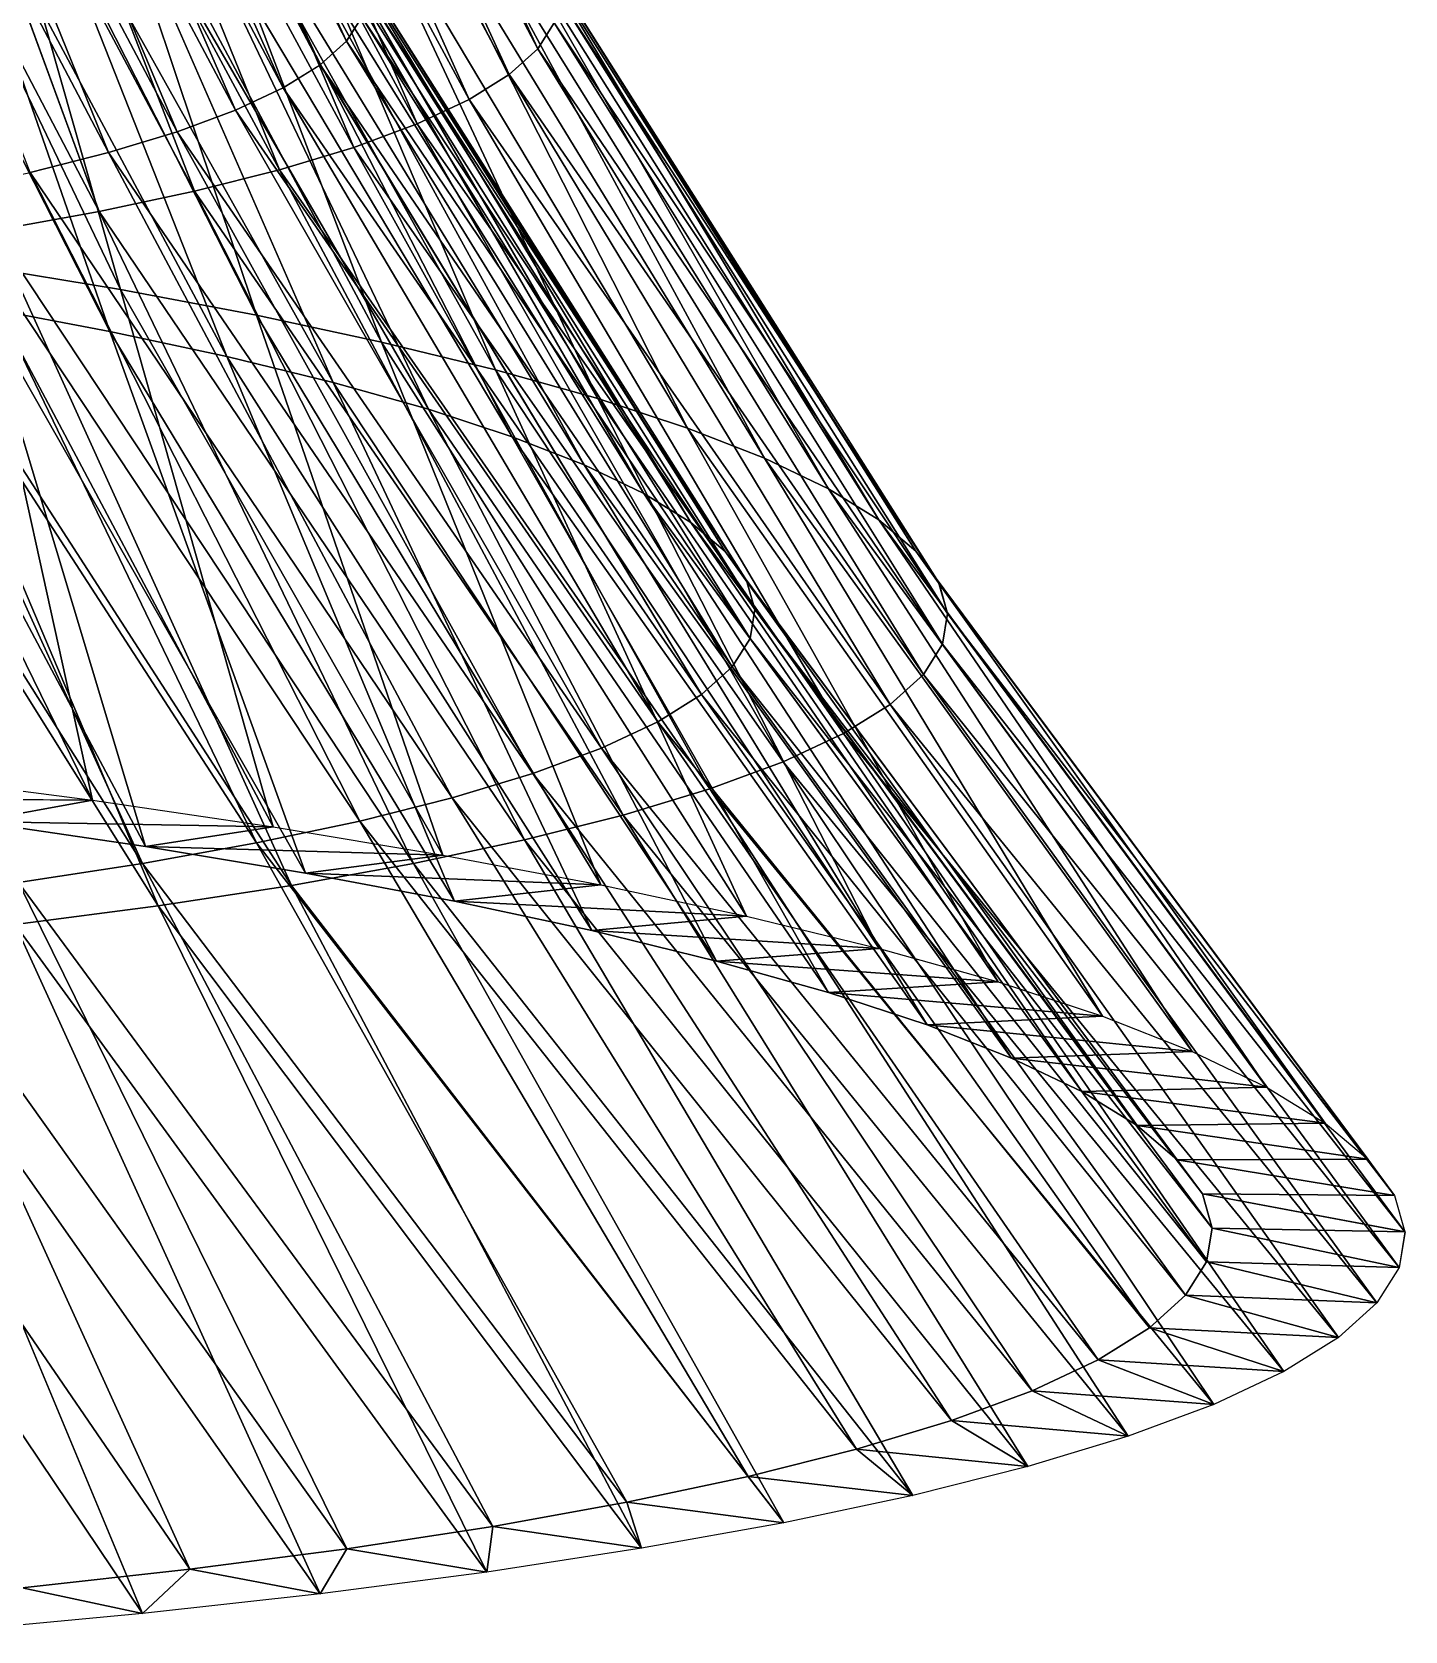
# Model space of a CAD drawing. Header units: metres. Extents: x -144 to 156, y -13 to 466.
# Drawn here: x 51.26 to 86.86, y -12.04 to 29.45 of the extents above; entities that cross this region are included whole.
import ezdxf

# ---------------------------------------------------------------- set-up
doc = ezdxf.new("R2010")
doc.units = ezdxf.units.M

msp = doc.modelspace()

# ---------------------------------------------------------------- linework, layer by layer
for points in [[(59.414715, 29.207607, -1013.26587), (51.310165, 44.803314, -1008.30066), (51.89885, 45.334946, -1011.7949), (51.89895, 45.335045, -1011.7948)], [(59.414715, 29.207607, -1013.26587), (51.89885, 45.334946, -1011.7949), (59.808052, 29.832987, -1017.3354), (59.80815, 29.833086, -1017.33527)], [(58.73519, 28.593943, -1009.2325), (50.476418, 44.28442, -1004.85474), (51.310165, 44.803314, -1008.30066), (51.310265, 44.803413, -1008.30054)], [(58.73519, 28.593943, -1009.2325), (51.310165, 44.803314, -1008.30066), (59.414715, 29.207607, -1013.26587), (59.414814, 29.207706, -1013.26575)], [(64.371315, 29.004736, -1012.6406), (56.209427, 44.54866, -1007.3351), (56.855453, 45.132072, -1011.1697), (56.855553, 45.13217, -1011.16956)], [(64.371315, 29.004736, -1012.6406), (56.855453, 45.132072, -1011.1697), (64.797844, 29.682884, -1017.0535), (64.79794, 29.682983, -1017.0534)], [(63.634457, 28.33929, -1008.2669), (55.29448, 43.97923, -1003.5535), (56.209427, 44.54866, -1007.3351), (56.209526, 44.54876, -1007.33496)], [(63.634457, 28.33929, -1008.2669), (56.209427, 44.54866, -1007.3351), (64.371315, 29.004736, -1012.6406), (64.371414, 29.004835, -1012.6405)], [(57.772804, 27.994986, -1005.2548), (49.401672, 43.780792, -1001.4739), (50.476418, 44.28442, -1004.85474), (50.476517, 44.28452, -1004.8546)], [(57.772804, 27.994986, -1005.2548), (50.476418, 44.28442, -1004.85474), (58.73519, 28.593943, -1009.2325), (58.73529, 28.594042, -1009.23236)], [(62.590862, 27.689793, -1003.9536), (54.11505, 43.426544, -999.8434), (55.29448, 43.97923, -1003.5535), (55.29458, 43.97933, -1003.5534)], [(62.590862, 27.689793, -1003.9536), (55.29448, 43.97923, -1003.5535), (63.634457, 28.33929, -1008.2669), (63.634556, 28.33939, -1008.2668)], [(56.53222, 27.413645, -1001.3523), (48.091164, 43.29488, -998.1746), (49.401672, 43.780792, -1001.4739), (49.40177, 43.78089, -1001.47375)], [(56.53222, 27.413645, -1001.3523), (49.401672, 43.780792, -1001.4739), (57.772804, 27.994986, -1005.2548), (57.772903, 27.995085, -1005.2547)], [(55.019497, 26.852758, -997.54395), (46.55127, 42.829056, -994.97296), (48.091164, 43.29488, -998.1746), (48.091263, 43.29498, -998.1745)], [(55.019497, 26.852758, -997.54395), (48.091164, 43.29488, -998.1746), (56.53222, 27.413645, -1001.3523), (56.53232, 27.413744, -1001.3522)], [(61.245594, 27.059399, -999.7218), (52.676895, 42.893307, -996.2227), (54.11505, 43.426544, -999.8434), (54.11515, 43.426643, -999.84326)], [(61.245594, 27.059399, -999.7218), (54.11505, 43.426544, -999.8434), (62.590862, 27.689793, -1003.9536), (62.59096, 27.689892, -1003.9535)], [(53.242, 26.315058, -993.84827), (44.789497, 42.38559, -991.8845), (46.55127, 42.829056, -994.97296), (46.55137, 42.829155, -994.97284)], [(53.242, 26.315058, -993.84827), (46.55127, 42.829056, -994.97296), (55.019497, 26.852758, -997.54395), (55.019596, 26.852858, -997.5438)], [(59.605232, 26.451185, -995.59204), (50.987022, 42.38211, -992.7092), (52.676895, 42.893307, -996.2227), (52.676994, 42.893406, -996.2226)], [(59.605232, 26.451185, -995.59204), (52.676895, 42.893307, -996.2227), (61.245594, 27.059399, -999.7218), (61.245693, 27.059498, -999.7217)], [(51.20839, 25.803162, -990.28326), (44.789497, 42.38559, -991.8845), (53.242, 26.315058, -993.84827), (53.2421, 26.315157, -993.84814)], [(57.677746, 25.868114, -991.58453), (49.053665, 41.89545, -989.32), (50.987022, 42.38211, -992.7092), (50.98712, 42.38221, -992.7091)], [(57.677746, 25.868114, -991.58453), (50.987022, 42.38211, -992.7092), (59.605232, 26.451185, -995.59204), (59.60533, 26.451284, -995.5919)], [(55.472546, 25.313025, -987.71875), (46.88623, 41.435696, -986.07153), (49.053665, 41.89545, -989.32), (49.053764, 41.89555, -989.3199)], [(55.472546, 25.313025, -987.71875), (49.053665, 41.89545, -989.32), (57.677746, 25.868114, -991.58453), (57.677845, 25.868214, -991.5844)], [(53.000366, 24.788624, -984.0135), (44.495316, 41.005085, -982.9796), (46.88623, 41.435696, -986.07153), (46.88633, 41.435795, -986.0714)], [(53.000366, 24.788624, -984.0135), (46.88623, 41.435696, -986.07153), (55.472546, 25.313025, -987.71875), (55.472645, 25.313124, -987.7186)], [(50.27327, 24.297466, -980.48694), (44.495316, 41.005085, -982.9796), (53.000366, 24.788624, -984.0135), (53.000465, 24.788723, -984.01337)], [(53.553333, 22.760708, -1075.0696), (49.49247, 37.024284, -1062.103), (46.4607, 37.59577, -1065.3584), (46.4608, 37.59587, -1065.3583)], [(53.553333, 22.760708, -1075.0696), (46.4607, 37.59577, -1065.3584), (49.770397, 23.391037, -1078.6001), (49.770496, 23.391136, -1078.6)], [(57.077007, 22.096497, -1071.2861), (52.286392, 36.42643, -1058.6459), (49.49247, 37.024284, -1062.103), (49.49257, 37.024384, -1062.1029)], [(57.077007, 22.096497, -1071.2861), (49.49247, 37.024284, -1062.103), (53.553333, 22.760708, -1075.0696), (53.553432, 22.760807, -1075.0695)], [(53.27818, 21.67534, -1068.0625), (48.27016, 36.051792, -1055.6913), (45.693645, 36.603127, -1058.8795), (45.693745, 36.603226, -1058.8794)], [(53.27818, 21.67534, -1068.0625), (45.693645, 36.603127, -1058.8795), (49.990425, 22.295082, -1071.5927), (49.990524, 22.295181, -1071.5925)], [(60.32424, 21.40164, -1067.268), (54.82886, 35.80512, -1055.0038), (52.286392, 36.42643, -1058.6459), (52.28649, 36.42653, -1058.6458)], [(60.32424, 21.40164, -1067.268), (52.286392, 36.42643, -1058.6459), (57.077007, 22.096497, -1071.2861), (57.077106, 22.096596, -1071.286)], [(56.308006, 21.027004, -1064.3135), (50.61479, 35.47883, -1052.3326), (48.27016, 36.051792, -1055.6913), (48.27026, 36.05189, -1055.6912)], [(56.308006, 21.027004, -1064.3135), (48.27016, 36.051792, -1055.6913), (53.27818, 21.67534, -1068.0625), (53.27828, 21.67544, -1068.0624)], [(63.27922, 20.67952, -1063.0349), (57.107487, 35.163376, -1051.1943), (54.82886, 35.80512, -1055.0038), (54.82896, 35.805218, -1055.0037)], [(63.27922, 20.67952, -1063.0349), (54.82886, 35.80512, -1055.0038), (60.32424, 21.40164, -1067.268), (60.32434, 21.40174, -1067.2678)], [(59.065155, 20.35323, -1060.3638), (52.71611, 34.887024, -1048.8196), (50.61479, 35.47883, -1052.3326), (50.61489, 35.478928, -1052.3325)], [(59.065155, 20.35323, -1060.3638), (50.61479, 35.47883, -1052.3326), (56.308006, 21.027004, -1064.3135), (56.308105, 21.027103, -1064.3134)], [(61.53618, 19.657303, -1056.2327), (54.56388, 34.279263, -1045.1696), (52.71611, 34.887024, -1048.8196), (52.71621, 34.887123, -1048.8195)], [(61.53618, 19.657303, -1056.2327), (52.71611, 34.887024, -1048.8196), (59.065155, 20.35323, -1060.3638), (59.065254, 20.353329, -1060.3636)], [(65.92755, 19.933657, -1058.6074), (59.111168, 34.504333, -1047.2363), (57.107487, 35.163376, -1051.1943), (57.107586, 35.163475, -1051.1942)], [(65.92755, 19.933657, -1058.6074), (57.107487, 35.163376, -1051.1943), (63.27922, 20.67952, -1063.0349), (63.27932, 20.679619, -1063.0348)], [(68.25633, 19.167683, -1054.0072), (60.830147, 33.8312, -1043.1488), (59.111168, 34.504333, -1047.2363), (59.111267, 34.504433, -1047.2362)], [(68.25633, 19.167683, -1054.0072), (59.111168, 34.504333, -1047.2363), (65.92755, 19.933657, -1058.6074), (65.92765, 19.933756, -1058.6073)], [(63.70905, 18.942612, -1051.9404), (56.149097, 33.658504, -1041.4001), (54.56388, 34.279263, -1045.1696), (54.56398, 34.27936, -1045.1694)], [(63.70905, 18.942612, -1051.9404), (54.56388, 34.279263, -1045.1696), (61.53618, 19.657303, -1056.2327), (61.536278, 19.657402, -1056.2325)], [(65.57316, 18.21264, -1047.5078), (57.46403, 33.02778, -1037.5298), (56.149097, 33.658504, -1041.4001), (56.149197, 33.658604, -1041.4)], [(65.57316, 18.21264, -1047.5078), (56.149097, 33.658504, -1041.4001), (63.70905, 18.942612, -1051.9404), (63.70915, 18.94271, -1051.9403)], [(70.25421, 18.385332, -1049.2566), (62.25604, 33.14725, -1038.9519), (60.830147, 33.8312, -1043.1488), (60.830246, 33.8313, -1043.1487)], [(70.25421, 18.385332, -1049.2566), (60.830147, 33.8312, -1043.1488), (68.25633, 19.167683, -1054.0072), (68.25643, 19.167782, -1054.0071)], [(67.11945, 17.470943, -1042.9565), (58.502296, 32.390152, -1033.5773), (57.46403, 33.02778, -1037.5298), (57.46413, 33.027878, -1037.5297)], [(67.11945, 17.470943, -1042.9565), (57.46403, 33.02778, -1037.5298), (65.57316, 18.21264, -1047.5078), (65.57326, 18.21274, -1047.5077)], [(71.91146, 17.590414, -1044.3787), (63.38191, 32.455822, -1034.6659), (62.25604, 33.14725, -1038.9519), (62.256138, 33.14735, -1038.9518)], [(71.91146, 17.590414, -1044.3787), (62.25604, 33.14725, -1038.9519), (70.25421, 18.385332, -1049.2566), (70.25431, 18.385431, -1049.2565)], [(68.340385, 16.721134, -1038.3086), (59.258816, 31.748737, -1029.5619), (58.502296, 32.390152, -1033.5773), (58.502396, 32.39025, -1033.5771)], [(68.340385, 16.721134, -1038.3086), (58.502296, 32.390152, -1033.5773), (67.11945, 17.470943, -1042.9565), (67.11955, 17.471043, -1042.9564)], [(73.22, 16.786804, -1039.3972), (64.20226, 31.760284, -1030.3118), (63.38191, 32.455822, -1034.6659), (63.382008, 32.45592, -1034.6658)], [(73.22, 16.786804, -1039.3972), (63.38191, 32.455822, -1034.6659), (71.91146, 17.590414, -1044.3787), (71.91156, 17.590513, -1044.3785)], [(69.23001, 15.9668665, -1033.5868), (59.72991, 31.106655, -1025.5033), (59.258816, 31.748737, -1029.5619), (59.258915, 31.748837, -1029.5618)], [(69.23001, 15.9668665, -1033.5868), (59.258816, 31.748737, -1029.5619), (68.340385, 16.721134, -1038.3086), (68.340485, 16.721233, -1038.3085)], [(74.173454, 15.978414, -1034.3367), (64.71311, 31.064022, -1025.9106), (64.20226, 31.760284, -1030.3118), (64.20236, 31.760384, -1030.3116)], [(74.173454, 15.978414, -1034.3367), (64.20226, 31.760284, -1030.3118), (73.22, 16.786804, -1039.3972), (73.2201, 16.786903, -1039.3971)], [(69.78399, 15.211816, -1028.8141), (59.91329, 30.467031, -1021.42114), (59.72991, 31.106655, -1025.5033), (59.73001, 31.106754, -1025.5032)], [(69.78399, 15.211816, -1028.8141), (59.72991, 31.106655, -1025.5033), (69.23001, 15.9668665, -1033.5868), (69.23011, 15.966967, -1033.5867)], [(74.7672, 15.169185, -1029.2214), (64.91196, 30.370428, -1021.4841), (64.71311, 31.064022, -1025.9106), (64.71321, 31.064121, -1025.9105)], [(74.7672, 15.169185, -1029.2214), (64.71311, 31.064022, -1025.9106), (74.173454, 15.978414, -1034.3367), (74.17355, 15.978514, -1034.3365)], [(69.999626, 14.459659, -1024.0138), (59.808052, 29.832987, -1017.3354), (59.91329, 30.467031, -1021.42114), (59.913387, 30.46713, -1021.421)], [(69.999626, 14.459659, -1024.0138), (59.91329, 30.467031, -1021.42114), (69.78399, 15.211816, -1028.8141), (69.78409, 15.211916, -1028.814)], [(74.9983, 14.363055, -1024.0767), (64.797844, 29.682884, -1017.0535), (64.91196, 30.370428, -1021.4841), (64.912056, 30.370527, -1021.48395)], [(74.9983, 14.363055, -1024.0767), (64.91196, 30.370428, -1021.4841), (74.7672, 15.169185, -1029.2214), (74.767296, 15.169285, -1029.2213)], [(69.87588, 13.71406, -1019.2091), (59.414715, 29.207607, -1013.26587), (59.808052, 29.832987, -1017.3354), (59.80815, 29.833086, -1017.33527)], [(69.87588, 13.71406, -1019.2091), (59.808052, 29.832987, -1017.3354), (69.999626, 14.459659, -1024.0138), (69.999725, 14.459759, -1024.0137)], [(74.86567, 13.563956, -1018.92725), (64.371315, 29.004736, -1012.6406), (64.797844, 29.682884, -1017.0535), (64.79794, 29.682983, -1017.0534)], [(74.86567, 13.563956, -1018.92725), (64.797844, 29.682884, -1017.0535), (74.9983, 14.363055, -1024.0767), (74.9984, 14.363155, -1024.0765)], [(69.41334, 12.978652, -1014.42365), (58.73519, 28.593943, -1009.2325), (59.414715, 29.207607, -1013.26587), (59.414814, 29.207706, -1013.26575)], [(69.41334, 12.978652, -1014.42365), (59.414715, 29.207607, -1013.26587), (69.87588, 13.71406, -1019.2091), (69.87598, 13.71416, -1019.209)], [(74.36993, 12.77578, -1013.7984), (63.634457, 28.33929, -1008.2669), (64.371315, 29.004736, -1012.6406), (64.371414, 29.004835, -1012.6405)], [(74.36993, 12.77578, -1013.7984), (64.371315, 29.004736, -1012.6406), (74.86567, 13.563956, -1018.92725), (74.86577, 13.564056, -1018.9271)], [(68.61426, 12.257019, -1009.6806), (57.772804, 27.994986, -1005.2548), (58.73519, 28.593943, -1009.2325), (58.73529, 28.594042, -1009.23236)], [(68.61426, 12.257019, -1009.6806), (58.73519, 28.593943, -1009.2325), (69.41334, 12.978652, -1014.42365), (69.41344, 12.978752, -1014.4235)], [(73.51352, 12.002366, -1008.715), (62.590862, 27.689793, -1003.9536), (63.634457, 28.33929, -1008.2669), (63.634556, 28.33939, -1008.2668)], [(73.51352, 12.002366, -1008.715), (63.634457, 28.33929, -1008.2669), (74.36993, 12.77578, -1013.7984), (74.370026, 12.77588, -1013.7983)], [(67.482544, 11.552681, -1005.0031), (56.53222, 27.413645, -1001.3523), (57.772804, 27.994986, -1005.2548), (57.772903, 27.995085, -1005.2547)], [(67.482544, 11.552681, -1005.0031), (57.772804, 27.994986, -1005.2548), (68.61426, 12.257019, -1009.6806), (68.61436, 12.257119, -1009.6805)], [(66.02369, 10.869059, -1000.414), (55.019497, 26.852758, -997.54395), (56.53222, 27.413645, -1001.3523), (56.53232, 27.413744, -1001.3522)], [(66.02369, 10.869059, -1000.414), (56.53222, 27.413645, -1001.3523), (67.482544, 11.552681, -1005.0031), (67.48264, 11.552781, -1005.003)], [(72.300606, 11.247488, -1003.7019), (61.245594, 27.059399, -999.7218), (62.590862, 27.689793, -1003.9536), (62.59096, 27.689892, -1003.9535)], [(72.300606, 11.247488, -1003.7019), (62.590862, 27.689793, -1003.9536), (73.51352, 12.002366, -1008.715), (73.51362, 12.002466, -1008.7149)], [(70.737076, 10.514813, -998.7835), (59.605232, 26.451185, -995.59204), (61.245594, 27.059399, -999.7218), (61.245693, 27.059498, -999.7217)], [(70.737076, 10.514813, -998.7835), (61.245594, 27.059399, -999.7218), (72.300606, 11.247488, -1003.7019), (72.300705, 11.247588, -1003.7018)], [(64.24483, 10.20949, -995.93555), (53.242, 26.315058, -993.84827), (55.019497, 26.852758, -997.54395), (55.019596, 26.852858, -997.5438)], [(64.24483, 10.20949, -995.93555), (55.019497, 26.852758, -997.54395), (66.02369, 10.869059, -1000.414), (66.02379, 10.869159, -1000.4139)], [(62.15459, 9.577186, -991.58966), (51.20839, 25.803162, -990.28326), (53.242, 26.315058, -993.84827), (53.2421, 26.315157, -993.84814)], [(62.15459, 9.577186, -991.58966), (53.242, 26.315058, -993.84827), (64.24483, 10.20949, -995.93555), (64.24493, 10.20959, -995.9354)], [(68.83056, 9.807917, -993.9837), (57.677746, 25.868114, -991.58453), (59.605232, 26.451185, -995.59204), (59.60533, 26.451284, -995.5919)], [(68.83056, 9.807917, -993.9837), (59.605232, 26.451185, -995.59204), (70.737076, 10.514813, -998.7835), (70.737175, 10.514914, -998.7834)], [(59.763187, 8.975226, -987.39746), (48.928577, 25.319567, -986.86633), (51.20839, 25.803162, -990.28326), (51.20849, 25.80326, -990.28314)], [(59.763187, 8.975226, -987.39746), (51.20839, 25.803162, -990.28326), (62.15459, 9.577186, -991.58966), (62.15469, 9.577286, -991.58954)], [(66.59034, 9.130241, -989.3259), (55.472546, 25.313025, -987.71875), (57.677746, 25.868114, -991.58453), (57.677845, 25.868214, -991.5844)], [(66.59034, 9.130241, -989.3259), (57.677746, 25.868114, -991.58453), (68.83056, 9.807917, -993.9837), (68.83066, 9.808017, -993.9836)], [(57.082268, 8.406548, -983.3794), (46.413685, 24.866629, -983.61414), (48.928577, 25.319567, -986.86633), (48.928677, 25.319666, -986.8662)], [(57.082268, 8.406548, -983.3794), (48.928577, 25.319567, -986.86633), (59.763187, 8.975226, -987.39746), (59.763287, 8.975327, -987.39734)], [(64.02734, 8.48509, -984.83295), (53.000366, 24.788624, -984.0135), (55.472546, 25.313025, -987.71875), (55.472645, 25.313124, -987.7186)], [(64.02734, 8.48509, -984.83295), (55.472546, 25.313025, -987.71875), (66.59034, 9.130241, -989.3259), (66.59044, 9.130342, -989.3258)], [(54.124905, 7.87392, -979.555), (43.675934, 24.446552, -980.54254), (46.413685, 24.866629, -983.61414), (46.413784, 24.866728, -983.614)], [(54.124905, 7.87392, -979.555), (46.413685, 24.866629, -983.61414), (57.082268, 8.406548, -983.3794), (57.082367, 8.406648, -983.3793)], [(61.154053, 7.8756046, -980.52655), (50.27327, 24.297466, -980.48694), (53.000366, 24.788624, -984.0135), (53.000465, 24.788723, -984.01337)], [(61.154053, 7.8756046, -980.52655), (53.000366, 24.788624, -984.0135), (64.02734, 8.48509, -984.83295), (64.02744, 8.48519, -984.8328)], [(50.905464, 7.3799343, -975.94293), (43.675934, 24.446552, -980.54254), (54.124905, 7.87392, -979.555), (54.125004, 7.87402, -979.5549)], [(57.98449, 7.304759, -976.42773), (47.3045, 23.841944, -977.15607), (50.27327, 24.297466, -980.48694), (50.27337, 24.297565, -980.4868)], [(57.98449, 7.304759, -976.42773), (50.27327, 24.297466, -980.48694), (61.154053, 7.8756046, -980.52655), (61.154152, 7.875705, -980.5264)], [(54.53404, 6.7753267, -972.5565), (44.108555, 23.424274, -974.0373), (47.3045, 23.841944, -977.15607), (47.3046, 23.842043, -977.15594)], [(52.828117, 9.514448, -1093.9144), (49.770397, 23.391037, -1078.6001), (45.74662, 23.984411, -1081.8604), (45.74672, 23.98451, -1081.8602)], [(52.828117, 9.514448, -1093.9144), (45.74662, 23.984411, -1081.8604), (47.889668, 10.158399, -1097.3745), (47.889767, 10.158499, -1097.3744)], [(54.53404, 6.7753267, -972.5565), (47.3045, 23.841944, -977.15607), (57.98449, 7.304759, -976.42773), (57.98459, 7.304859, -976.4276)], [(50.819553, 6.2898903, -968.9317), (44.108555, 23.424274, -974.0373), (54.53404, 6.7753267, -972.5565), (54.534138, 6.775427, -972.5564)], [(57.50919, 8.824143, -1090.1216), (53.553333, 22.760708, -1075.0696), (49.770397, 23.391037, -1078.6001), (49.770496, 23.391136, -1078.6)], [(57.50919, 8.824143, -1090.1216), (49.770397, 23.391037, -1078.6001), (52.828117, 9.514448, -1093.9144), (52.828217, 9.514548, -1093.9143)], [(54.19955, 8.316316, -1086.4083), (49.990425, 22.295082, -1071.5927), (46.46075, 22.88321, -1074.8868), (46.46085, 22.883308, -1074.8867)], [(54.19955, 8.316316, -1086.4083), (46.46075, 22.88321, -1074.8868), (49.78787, 8.966893, -1089.9829), (49.787968, 8.966993, -1089.9828)], [(61.910088, 8.090848, -1086.0144), (57.077007, 22.096497, -1071.2861), (53.553333, 22.760708, -1075.0696), (53.553432, 22.760807, -1075.0695)], [(61.910088, 8.090848, -1086.0144), (53.553333, 22.760708, -1075.0696), (57.50919, 8.824143, -1090.1216), (57.50929, 8.824244, -1090.1215)], [(58.34718, 7.6252213, -1082.5375), (53.27818, 21.67534, -1068.0625), (49.990425, 22.295082, -1071.5927), (49.990524, 22.295181, -1071.5925)], [(58.34718, 7.6252213, -1082.5375), (49.990425, 22.295082, -1071.5927), (54.19955, 8.316316, -1086.4083), (54.19965, 8.316416, -1086.4082)], [(66.00936, 7.3181357, -1081.6128), (60.32424, 21.40164, -1067.268), (57.077007, 22.096497, -1071.2861), (57.077106, 22.096596, -1071.286)], [(66.00936, 7.3181357, -1081.6128), (57.077007, 22.096497, -1071.2861), (61.910088, 8.090848, -1086.0144), (61.910187, 8.090948, -1086.0143)], [(62.210533, 6.8969784, -1078.3893), (56.308006, 21.027004, -1064.3135), (53.27818, 21.67534, -1068.0625), (53.27828, 21.67544, -1068.0624)], [(62.210533, 6.8969784, -1078.3893), (53.27818, 21.67534, -1068.0625), (58.34718, 7.6252213, -1082.5375), (58.34728, 7.6253214, -1082.5374)], [(69.78705, 6.509771, -1076.9384), (63.27922, 20.67952, -1063.0349), (60.32424, 21.40164, -1067.268), (60.32434, 21.40174, -1067.2678)], [(69.78705, 6.509771, -1076.9384), (60.32424, 21.40164, -1067.268), (66.00936, 7.3181357, -1081.6128), (66.00946, 7.318236, -1081.6127)], [(65.77081, 6.1351347, -1073.9838), (59.065155, 20.35323, -1060.3638), (56.308006, 21.027004, -1064.3135), (56.308105, 21.027103, -1064.3134)], [(65.77081, 6.1351347, -1073.9838), (56.308006, 21.027004, -1064.3135), (62.210533, 6.8969784, -1078.3893), (62.210632, 6.8970785, -1078.3892)], [(69.010666, 5.3434005, -1069.3427), (61.53618, 19.657303, -1056.2327), (59.065155, 20.35323, -1060.3638), (59.065254, 20.353329, -1060.3636)], [(69.010666, 5.3434005, -1069.3427), (59.065155, 20.35323, -1060.3638), (65.77081, 6.1351347, -1073.9838), (65.77091, 6.135235, -1073.9836)], [(73.22474, 5.66969, -1072.0138), (65.92755, 19.933657, -1058.6074), (63.27922, 20.67952, -1063.0349), (63.27932, 20.679619, -1063.0348)], [(73.22474, 5.66969, -1072.0138), (63.27922, 20.67952, -1063.0349), (69.78705, 6.509771, -1076.9384), (69.78715, 6.509871, -1076.9382)], [(76.30569, 4.8019867, -1066.8632), (68.25633, 19.167683, -1054.0072), (65.92755, 19.933657, -1058.6074), (65.92765, 19.933756, -1058.6073)], [(76.30569, 4.8019867, -1066.8632), (65.92755, 19.933657, -1058.6074), (73.22474, 5.66969, -1072.0138), (73.22484, 5.6697903, -1072.0137)], [(71.914314, 4.5256333, -1064.4884), (63.70905, 18.942612, -1051.9404), (61.53618, 19.657303, -1056.2327), (61.536278, 19.657402, -1056.2325)], [(71.914314, 4.5256333, -1064.4884), (61.53618, 19.657303, -1056.2327), (69.010666, 5.3434005, -1069.3427), (69.010765, 5.3435006, -1069.3425)], [(79.01488, 3.9108896, -1061.5114), (70.25421, 18.385332, -1049.2566), (68.25633, 19.167683, -1054.0072), (68.25643, 19.167782, -1054.0071)], [(79.01488, 3.9108896, -1061.5114), (68.25633, 19.167683, -1054.0072), (76.30569, 4.8019867, -1066.8632), (76.305786, 4.802087, -1066.863)], [(74.46758, 3.6858184, -1059.4446), (65.57316, 18.21264, -1047.5078), (63.70905, 18.942612, -1051.9404), (63.70915, 18.94271, -1051.9403)], [(74.46758, 3.6858184, -1059.4446), (63.70905, 18.942612, -1051.9404), (71.914314, 4.5256333, -1064.4884), (71.91441, 4.5257335, -1064.4883)], [(81.33912, 3.0007384, -1055.9847), (71.91146, 17.590414, -1044.3787), (70.25421, 18.385332, -1049.2566), (70.25431, 18.385431, -1049.2565)], [(81.33912, 3.0007384, -1055.9847), (70.25421, 18.385332, -1049.2566), (79.01488, 3.9108896, -1061.5114), (79.01498, 3.9109895, -1061.5112)], [(76.65807, 2.8280463, -1054.236), (67.11945, 17.470943, -1042.9565), (65.57316, 18.21264, -1047.5078), (65.57326, 18.21274, -1047.5077)], [(76.65807, 2.8280463, -1054.236), (65.57316, 18.21264, -1047.5078), (74.46758, 3.6858184, -1059.4446), (74.46768, 3.6859183, -1059.4445)], [(78.47507, 1.9564967, -1048.8878), (68.340385, 16.721134, -1038.3086), (67.11945, 17.470943, -1042.9565), (67.11955, 17.471043, -1042.9564)], [(78.47507, 1.9564967, -1048.8878), (67.11945, 17.470943, -1042.9565), (76.65807, 2.8280463, -1054.236), (76.65817, 2.8281462, -1054.2358)], [(83.267075, 2.0759683, -1050.3099), (73.22, 16.786804, -1039.3972), (71.91146, 17.590414, -1044.3787), (71.91156, 17.590513, -1044.3785)], [(83.267075, 2.0759683, -1050.3099), (71.91146, 17.590414, -1044.3787), (81.33912, 3.0007384, -1055.9847), (81.33922, 3.0008383, -1055.9846)], [(79.90977, 1.0754147, -1043.4263), (69.23001, 15.9668665, -1033.5868), (68.340385, 16.721134, -1038.3086), (68.340485, 16.721233, -1038.3085)], [(79.90977, 1.0754147, -1043.4263), (68.340385, 16.721134, -1038.3086), (78.47507, 1.9564967, -1048.8878), (78.47517, 1.9565967, -1048.8877)], [(84.789375, 1.1410838, -1044.5149), (74.173454, 15.978414, -1034.3367), (73.22, 16.786804, -1039.3972), (73.2201, 16.786903, -1039.3971)], [(84.789375, 1.1410838, -1044.5149), (73.22, 16.786804, -1039.3972), (83.267075, 2.0759683, -1050.3099), (83.26717, 2.0760682, -1050.3098)], [(80.95514, 0.18909357, -1037.8778), (69.78399, 15.211816, -1028.8141), (69.23001, 15.9668665, -1033.5868), (69.23011, 15.966967, -1033.5867)], [(80.95514, 0.18909357, -1037.8778), (69.23001, 15.9668665, -1033.5868), (79.90977, 1.0754147, -1043.4263), (79.90987, 1.0755147, -1043.4261)], [(85.89859, 0.20064038, -1038.6276), (74.7672, 15.169185, -1029.2214), (74.173454, 15.978414, -1034.3367), (74.17355, 15.978514, -1034.3365)], [(85.89859, 0.20064038, -1038.6276), (74.173454, 15.978414, -1034.3367), (84.789375, 1.1410838, -1044.5149), (84.789474, 1.1411839, -1044.5148)], [(81.60611, -0.6981476, -1032.2695), (69.999626, 14.459659, -1024.0138), (69.78399, 15.211816, -1028.8141), (69.78409, 15.211916, -1028.814)], [(81.60611, -0.6981476, -1032.2695), (69.78399, 15.211816, -1028.8141), (80.95514, 0.18909357, -1037.8778), (80.95524, 0.18919358, -1037.8777)], [(86.5893, -0.74077934, -1032.6768), (74.9983, 14.363055, -1024.0767), (74.7672, 15.169185, -1029.2214), (74.767296, 15.169285, -1029.2213)], [(86.5893, -0.74077934, -1032.6768), (74.7672, 15.169185, -1029.2214), (85.89859, 0.20064038, -1038.6276), (85.89869, 0.20074038, -1038.6274)], [(81.8595, -1.5819896, -1026.6287), (69.87588, 13.71406, -1019.2091), (69.999626, 14.459659, -1024.0138), (69.999725, 14.459759, -1024.0137)], [(81.8595, -1.5819896, -1026.6287), (69.999626, 14.459659, -1024.0138), (81.60611, -0.6981476, -1032.2695), (81.60621, -0.6980476, -1032.2694)], [(86.85817, -1.6785923, -1026.6915), (74.86567, 13.563956, -1018.92725), (74.9983, 14.363055, -1024.0767), (74.9984, 14.363155, -1024.0765)], [(86.85817, -1.6785923, -1026.6915), (74.9983, 14.363055, -1024.0767), (86.5893, -0.74077934, -1032.6768), (86.5894, -0.7406793, -1032.6766)], [(81.71408, -2.4581246, -1020.98285), (69.41334, 12.978652, -1014.42365), (69.87588, 13.71406, -1019.2091), (69.87598, 13.71416, -1019.209)], [(81.71408, -2.4581246, -1020.98285), (69.87588, 13.71406, -1019.2091), (81.8595, -1.5819896, -1026.6287), (81.8596, -1.5818896, -1026.6285)], [(86.70387, -2.6082275, -1020.701), (74.36993, 12.77578, -1013.7984), (74.86567, 13.563956, -1018.92725), (74.86577, 13.564056, -1018.9271)], [(86.70387, -2.6082275, -1020.701), (74.86567, 13.563956, -1018.92725), (86.85817, -1.6785923, -1026.6915), (86.85827, -1.6784923, -1026.6914)], [(81.170555, -3.3222837, -1015.35956), (68.61426, 12.257019, -1009.6806), (69.41334, 12.978652, -1014.42365), (69.41344, 12.978752, -1014.4235)], [(81.170555, -3.3222837, -1015.35956), (69.41334, 12.978652, -1014.42365), (81.71408, -2.4581246, -1020.98285), (81.71418, -2.4580247, -1020.9827)], [(86.12716, -3.5251555, -1014.7343), (73.51352, 12.002366, -1008.715), (74.36993, 12.77578, -1013.7984), (74.370026, 12.77588, -1013.7983)], [(86.12716, -3.5251555, -1014.7343), (74.36993, 12.77578, -1013.7984), (86.70387, -2.6082275, -1020.701), (86.70397, -2.6081276, -1020.70087)], [(80.23159, -4.1702566, -1009.78613), (67.482544, 11.552681, -1005.0031), (68.61426, 12.257019, -1009.6806), (68.61436, 12.257119, -1009.6805)], [(80.23159, -4.1702566, -1009.78613), (68.61426, 12.257019, -1009.6806), (81.170555, -3.3222837, -1015.35956), (81.170654, -3.3221838, -1015.35944)], [(85.130844, -4.424909, -1008.82056), (72.300606, 11.247488, -1003.7019), (73.51352, 12.002366, -1008.715), (73.51362, 12.002466, -1008.7149)], [(85.130844, -4.424909, -1008.82056), (73.51352, 12.002366, -1008.715), (86.12716, -3.5251555, -1014.7343), (86.12726, -3.5250556, -1014.7342)], [(78.90173, -4.997907, -1004.28973), (66.02369, 10.869059, -1000.414), (67.482544, 11.552681, -1005.0031), (67.48264, 11.552781, -1005.003)], [(78.90173, -4.997907, -1004.28973), (67.482544, 11.552681, -1005.0031), (80.23159, -4.1702566, -1009.78613), (80.23169, -4.1701565, -1009.786)], [(83.719795, -5.303099, -1002.9885), (70.737076, 10.514813, -998.7835), (72.300606, 11.247488, -1003.7019), (72.300705, 11.247588, -1003.7018)], [(83.719795, -5.303099, -1002.9885), (72.300606, 11.247488, -1003.7019), (85.130844, -4.424909, -1008.82056), (85.13094, -4.424809, -1008.82043)], [(77.18748, -5.8012137, -998.89716), (64.24483, 10.20949, -995.93555), (66.02369, 10.869059, -1000.414), (66.02379, 10.869159, -1000.4139)], [(77.18748, -5.8012137, -998.89716), (66.02369, 10.869059, -1000.414), (78.90173, -4.997907, -1004.28973), (78.90183, -4.997807, -1004.2896)], [(81.900856, -6.1554594, -997.26666), (68.83056, 9.807917, -993.9837), (70.737076, 10.514813, -998.7835), (70.737175, 10.514914, -998.7834)], [(81.900856, -6.1554594, -997.26666), (70.737076, 10.514813, -998.7835), (83.719795, -5.303099, -1002.9885), (83.719894, -5.302999, -1002.9884)], [(45.133625, 9.573786, -1093.2438), (47.889668, 10.158399, -1097.3745), (52.828117, 9.514448, -1093.9144), (52.828217, 9.514548, -1093.9143)], [(75.09716, -6.5762577, -993.6347), (62.15459, 9.577186, -991.58966), (64.24483, 10.20949, -995.93555), (64.24493, 10.20959, -995.9354)], [(75.09716, -6.5762577, -993.6347), (64.24483, 10.20949, -995.93555), (77.18748, -5.8012137, -998.89716), (77.18758, -5.8011136, -998.89703)], [(52.828117, 9.514448, -1093.9144), (49.78787, 8.966893, -1089.9829), (45.133625, 9.573786, -1093.2438), (45.133724, 9.573886, -1093.2437)], [(72.64099, -7.3192625, -988.5279), (59.763187, 8.975226, -987.39746), (62.15459, 9.577186, -991.58966), (62.15469, 9.577286, -991.58954)], [(72.64099, -7.3192625, -988.5279), (62.15459, 9.577186, -991.58966), (75.09716, -6.5762577, -993.6347), (75.09726, -6.5761576, -993.6346)], [(79.6829, -6.9778304, -991.6828), (66.59034, 9.130241, -989.3259), (68.83056, 9.807917, -993.9837), (68.83066, 9.808017, -993.9836)], [(79.6829, -6.9778304, -991.6828), (68.83056, 9.807917, -993.9837), (81.900856, -6.1554594, -997.26666), (81.900955, -6.1553593, -997.26654)], [(49.78787, 8.966893, -1089.9829), (52.828117, 9.514448, -1093.9144), (57.50919, 8.824143, -1090.1216), (57.50929, 8.824244, -1090.1215)], [(77.07674, -7.766206, -986.2642), (64.02734, 8.48509, -984.83295), (66.59034, 9.130241, -989.3259), (66.59044, 9.130342, -989.3258)], [(77.07674, -7.766206, -986.2642), (66.59034, 9.130241, -989.3259), (79.6829, -6.9778304, -991.6828), (79.683, -6.9777303, -991.6827)], [(57.50919, 8.824143, -1090.1216), (54.19955, 8.316316, -1086.4083), (49.78787, 8.966893, -1089.9829), (49.787968, 8.966993, -1089.9828)], [(54.19955, 8.316316, -1086.4083), (57.50919, 8.824143, -1090.1216), (61.910088, 8.090848, -1086.0144), (61.910187, 8.090948, -1086.0143)], [(69.83091, -8.026609, -983.60175), (57.082268, 8.406548, -983.3794), (59.763187, 8.975226, -987.39746), (59.763287, 8.975327, -987.39734)], [(69.83091, -8.026609, -983.60175), (59.763187, 8.975226, -987.39746), (72.64099, -7.3192625, -988.5279), (72.64109, -7.3191624, -988.5278)], [(66.680626, -8.69485, -978.8802), (54.124905, 7.87392, -979.555), (57.082268, 8.406548, -983.3794), (57.082367, 8.406648, -983.3793)], [(61.910088, 8.090848, -1086.0144), (58.34718, 7.6252213, -1082.5375), (54.19955, 8.316316, -1086.4083), (54.19965, 8.316416, -1086.4082)], [(66.680626, -8.69485, -978.8802), (57.082268, 8.406548, -983.3794), (69.83091, -8.026609, -983.60175), (69.83101, -8.026509, -983.6016)], [(74.09507, -8.516746, -981.03723), (61.154053, 7.8756046, -980.52655), (64.02734, 8.48509, -984.83295), (64.02744, 8.48519, -984.8328)], [(74.09507, -8.516746, -981.03723), (64.02734, 8.48509, -984.83295), (77.07674, -7.766206, -986.2642), (77.076836, -7.7661057, -986.2641)], [(58.34718, 7.6252213, -1082.5375), (61.910088, 8.090848, -1086.0144), (66.00936, 7.3181357, -1081.6128), (66.00946, 7.318236, -1081.6127)], [(63.205505, -9.320726, -974.3863), (50.905464, 7.3799343, -975.94293), (54.124905, 7.87392, -979.555), (54.125004, 7.87402, -979.5549)], [(63.205505, -9.320726, -974.3863), (54.124905, 7.87392, -979.555), (66.680626, -8.69485, -978.8802), (66.680725, -8.69475, -978.88007)], [(70.75241, -9.225793, -976.02734), (57.98449, 7.304759, -976.42773), (61.154053, 7.8756046, -980.52655), (61.154152, 7.875705, -980.5264)], [(66.00936, 7.3181357, -1081.6128), (62.210533, 6.8969784, -1078.3893), (58.34718, 7.6252213, -1082.5375), (58.34728, 7.6253214, -1082.5374)], [(70.75241, -9.225793, -976.02734), (61.154053, 7.8756046, -980.52655), (74.09507, -8.516746, -981.03723), (74.09517, -8.516645, -981.0371)], [(59.422424, -9.901197, -970.14185), (47.43967, 6.926998, -972.5608), (50.905464, 7.3799343, -975.94293), (50.905563, 7.3800344, -975.9428)], [(59.422424, -9.901197, -970.14185), (50.905464, 7.3799343, -975.94293), (63.205505, -9.320726, -974.3863), (63.205605, -9.320626, -974.38617)], [(67.06509, -9.889888, -971.25903), (54.53404, 6.7753267, -972.5565), (57.98449, 7.304759, -976.42773), (57.98459, 7.304859, -976.4276)], [(67.06509, -9.889888, -971.25903), (57.98449, 7.304759, -976.42773), (70.75241, -9.225793, -976.02734), (70.75251, -9.225693, -976.0272)], [(62.210533, 6.8969784, -1078.3893), (66.00936, 7.3181357, -1081.6128), (69.78705, 6.509771, -1076.9384), (69.78715, 6.509871, -1076.9382)], [(55.34985, -10.433431, -966.1676), (43.74438, 6.5173206, -969.42505), (47.43967, 6.926998, -972.5608), (47.43977, 6.9270983, -972.56067)], [(55.34985, -10.433431, -966.1676), (47.43967, 6.926998, -972.5608), (59.422424, -9.901197, -970.14185), (59.422523, -9.901097, -970.1417)], [(63.051, -10.505805, -966.75543), (50.819553, 6.2898903, -968.9317), (54.53404, 6.7753267, -972.5565), (54.534138, 6.775427, -972.5564)], [(63.051, -10.505805, -966.75543), (54.53404, 6.7753267, -972.5565), (67.06509, -9.889888, -971.25903), (67.065186, -9.889788, -971.2589)], [(69.78705, 6.509771, -1076.9384), (65.77081, 6.1351347, -1073.9838), (62.210533, 6.8969784, -1078.3893), (62.210632, 6.8970785, -1078.3892)], [(51.00761, -10.914835, -962.48285), (43.74438, 6.5173206, -969.42505), (55.34985, -10.433431, -966.1676), (55.34995, -10.433331, -966.1675)], [(58.729736, -11.070539, -962.53845), (46.85911, 5.850816, -965.571), (50.819553, 6.2898903, -968.9317), (50.819653, 6.2899904, -968.9316)], [(58.729736, -11.070539, -962.53845), (50.819553, 6.2898903, -968.9317), (63.051, -10.505805, -966.75543), (63.051098, -10.505705, -966.7553)], [(65.77081, 6.1351347, -1073.9838), (69.78705, 6.509771, -1076.9384), (73.22474, 5.66969, -1072.0138), (73.22484, 5.6697903, -1072.0137)], [(54.122345, -11.581338, -958.6287), (42.67202, 5.4602423, -962.49066), (46.85911, 5.850816, -965.571), (46.85921, 5.850916, -965.57086)], [(54.122345, -11.581338, -958.6287), (46.85911, 5.850816, -965.571), (58.729736, -11.070539, -962.53845), (58.729836, -11.070439, -962.5383)], [(73.22474, 5.66969, -1072.0138), (69.010666, 5.3434005, -1069.3427), (65.77081, 6.1351347, -1073.9838), (65.77091, 6.135235, -1073.9836)], [(49.25127, -12.035714, -955.0453), (42.67202, 5.4602423, -962.49066), (54.122345, -11.581338, -958.6287), (54.122444, -11.581238, -958.6286)], [(69.010666, 5.3434005, -1069.3427), (73.22474, 5.66969, -1072.0138), (76.30569, 4.8019867, -1066.8632), (76.305786, 4.802087, -1066.863)], [(76.30569, 4.8019867, -1066.8632), (71.914314, 4.5256333, -1064.4884), (69.010666, 5.3434005, -1069.3427), (69.010765, 5.3435006, -1069.3425)], [(71.914314, 4.5256333, -1064.4884), (76.30569, 4.8019867, -1066.8632), (79.01488, 3.9108896, -1061.5114), (79.01498, 3.9109895, -1061.5112)], [(79.01488, 3.9108896, -1061.5114), (74.46758, 3.6858184, -1059.4446), (71.914314, 4.5256333, -1064.4884), (71.91441, 4.5257335, -1064.4883)], [(74.46758, 3.6858184, -1059.4446), (79.01488, 3.9108896, -1061.5114), (81.33912, 3.0007384, -1055.9847), (81.33922, 3.0008383, -1055.9846)], [(81.33912, 3.0007384, -1055.9847), (76.65807, 2.8280463, -1054.236), (74.46758, 3.6858184, -1059.4446), (74.46768, 3.6859183, -1059.4445)], [(76.65807, 2.8280463, -1054.236), (81.33912, 3.0007384, -1055.9847), (83.267075, 2.0759683, -1050.3099), (83.26717, 2.0760682, -1050.3098)], [(83.267075, 2.0759683, -1050.3099), (78.47507, 1.9564967, -1048.8878), (76.65807, 2.8280463, -1054.236), (76.65817, 2.8281462, -1054.2358)], [(78.47507, 1.9564967, -1048.8878), (83.267075, 2.0759683, -1050.3099), (84.789375, 1.1410838, -1044.5149), (84.789474, 1.1411839, -1044.5148)], [(84.789375, 1.1410838, -1044.5149), (79.90977, 1.0754147, -1043.4263), (78.47507, 1.9564967, -1048.8878), (78.47517, 1.9565967, -1048.8877)], [(79.90977, 1.0754147, -1043.4263), (84.789375, 1.1410838, -1044.5149), (85.89859, 0.20064038, -1038.6276), (85.89869, 0.20074038, -1038.6274)], [(85.89859, 0.20064038, -1038.6276), (80.95514, 0.18909357, -1037.8778), (79.90977, 1.0754147, -1043.4263), (79.90987, 1.0755147, -1043.4261)], [(80.95514, 0.18909357, -1037.8778), (85.89859, 0.20064038, -1038.6276), (86.5893, -0.74077934, -1032.6768), (86.5894, -0.7406793, -1032.6766)], [(86.5893, -0.74077934, -1032.6768), (81.60611, -0.6981476, -1032.2695), (80.95514, 0.18909357, -1037.8778), (80.95524, 0.18919358, -1037.8777)], [(86.85817, -1.6785923, -1026.6915), (81.8595, -1.5819896, -1026.6287), (81.60611, -0.6981476, -1032.2695), (81.60621, -0.6980476, -1032.2694)], [(81.60611, -0.6981476, -1032.2695), (86.5893, -0.74077934, -1032.6768), (86.85817, -1.6785923, -1026.6915), (86.85827, -1.6784923, -1026.6914)], [(86.70387, -2.6082275, -1020.701), (81.71408, -2.4581246, -1020.98285), (81.8595, -1.5819896, -1026.6287), (81.8596, -1.5818896, -1026.6285)], [(81.8595, -1.5819896, -1026.6287), (86.85817, -1.6785923, -1026.6915), (86.70387, -2.6082275, -1020.701), (86.70397, -2.6081276, -1020.70087)], [(86.12716, -3.5251555, -1014.7343), (81.170555, -3.3222837, -1015.35956), (81.71408, -2.4581246, -1020.98285), (81.71418, -2.4580247, -1020.9827)], [(81.71408, -2.4581246, -1020.98285), (86.70387, -2.6082275, -1020.701), (86.12716, -3.5251555, -1014.7343), (86.12726, -3.5250556, -1014.7342)], [(85.130844, -4.424909, -1008.82056), (80.23159, -4.1702566, -1009.78613), (81.170555, -3.3222837, -1015.35956), (81.170654, -3.3221838, -1015.35944)], [(81.170555, -3.3222837, -1015.35956), (86.12716, -3.5251555, -1014.7343), (85.130844, -4.424909, -1008.82056), (85.13094, -4.424809, -1008.82043)], [(83.719795, -5.303099, -1002.9885), (78.90173, -4.997907, -1004.28973), (80.23159, -4.1702566, -1009.78613), (80.23169, -4.1701565, -1009.786)], [(80.23159, -4.1702566, -1009.78613), (85.130844, -4.424909, -1008.82056), (83.719795, -5.303099, -1002.9885), (83.719894, -5.302999, -1002.9884)], [(81.900856, -6.1554594, -997.26666), (77.18748, -5.8012137, -998.89716), (78.90173, -4.997907, -1004.28973), (78.90183, -4.997807, -1004.2896)], [(78.90173, -4.997907, -1004.28973), (83.719795, -5.303099, -1002.9885), (81.900856, -6.1554594, -997.26666), (81.900955, -6.1553593, -997.26654)], [(79.6829, -6.9778304, -991.6828), (75.09716, -6.5762577, -993.6347), (77.18748, -5.8012137, -998.89716), (77.18758, -5.8011136, -998.89703)], [(77.18748, -5.8012137, -998.89716), (81.900856, -6.1554594, -997.26666), (79.6829, -6.9778304, -991.6828), (79.683, -6.9777303, -991.6827)], [(77.07674, -7.766206, -986.2642), (72.64099, -7.3192625, -988.5279), (75.09716, -6.5762577, -993.6347), (75.09726, -6.5761576, -993.6346)], [(75.09716, -6.5762577, -993.6347), (79.6829, -6.9778304, -991.6828), (77.07674, -7.766206, -986.2642), (77.076836, -7.7661057, -986.2641)], [(74.09507, -8.516746, -981.03723), (69.83091, -8.026609, -983.60175), (72.64099, -7.3192625, -988.5279), (72.64109, -7.3191624, -988.5278)], [(72.64099, -7.3192625, -988.5279), (77.07674, -7.766206, -986.2642), (74.09507, -8.516746, -981.03723), (74.09517, -8.516645, -981.0371)], [(70.75241, -9.225793, -976.02734), (66.680626, -8.69485, -978.8802), (69.83091, -8.026609, -983.60175), (69.83101, -8.026509, -983.6016)], [(69.83091, -8.026609, -983.60175), (74.09507, -8.516746, -981.03723), (70.75241, -9.225793, -976.02734), (70.75251, -9.225693, -976.0272)], [(67.06509, -9.889888, -971.25903), (63.205505, -9.320726, -974.3863), (66.680626, -8.69485, -978.8802), (66.680725, -8.69475, -978.88007)], [(66.680626, -8.69485, -978.8802), (70.75241, -9.225793, -976.02734), (67.06509, -9.889888, -971.25903), (67.065186, -9.889788, -971.2589)], [(63.051, -10.505805, -966.75543), (59.422424, -9.901197, -970.14185), (63.205505, -9.320726, -974.3863), (63.205605, -9.320626, -974.38617)], [(63.205505, -9.320726, -974.3863), (67.06509, -9.889888, -971.25903), (63.051, -10.505805, -966.75543), (63.051098, -10.505705, -966.7553)], [(58.729736, -11.070539, -962.53845), (55.34985, -10.433431, -966.1676), (59.422424, -9.901197, -970.14185), (59.422523, -9.901097, -970.1417)], [(59.422424, -9.901197, -970.14185), (63.051, -10.505805, -966.75543), (58.729736, -11.070539, -962.53845), (58.729836, -11.070439, -962.5383)], [(54.122345, -11.581338, -958.6287), (51.00761, -10.914835, -962.48285), (55.34985, -10.433431, -966.1676), (55.34995, -10.433331, -966.1675)], [(55.34985, -10.433431, -966.1676), (58.729736, -11.070539, -962.53845), (54.122345, -11.581338, -958.6287), (54.122444, -11.581238, -958.6286)], [(51.00761, -10.914835, -962.48285), (54.122345, -11.581338, -958.6287), (49.25127, -12.035714, -955.0453), (49.25137, -12.035614, -955.04517)]]:
    msp.add_3dface(points)

doc.saveas('drawing.dxf')
